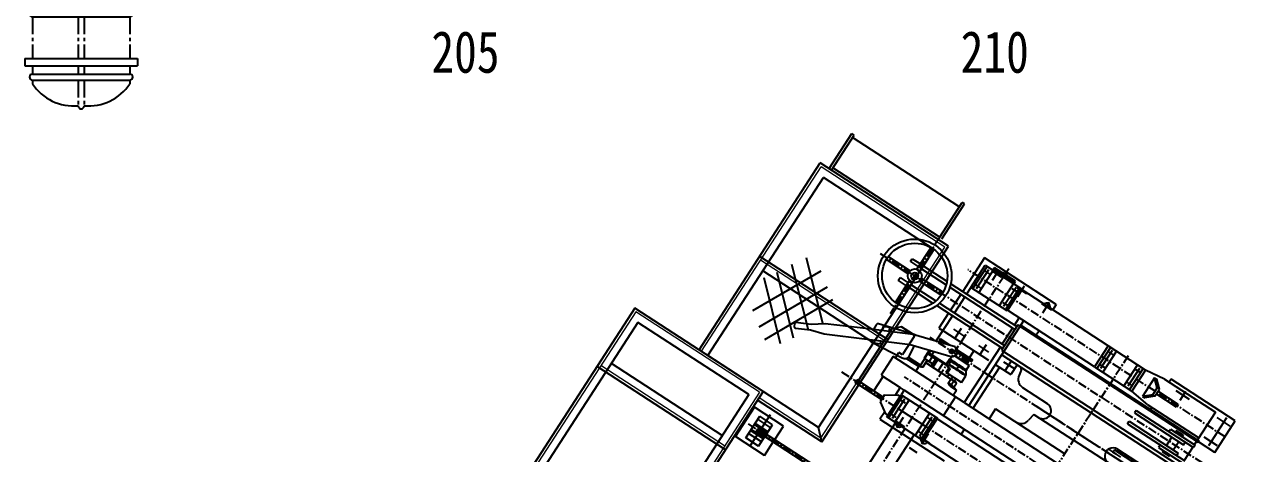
# Model space of a CAD drawing. Header units: millimetres. Extents: x -1838618 to -1600818, y -1770412 to -1553248.
# Drawn here: x -1626378 to -1617502, y -1721859 to -1718780 of the extents above; entities that cross this region are included whole.
import ezdxf

# ---------------------------------------------------------------- set-up
doc = ezdxf.new("R2010")
doc.units = ezdxf.units.MM
doc.header["$LTSCALE"] = 100
for name, pattern in [('ACAD_ISO04W100', [30, 24, -3, 0, -3]), ('CENTER', [2, 1.25, -0.25, 0.25, -0.25]), ('HIDDEN', [9.525, 6.35, -3.175])]:
    doc.linetypes.add(name, pattern=pattern)
for name, color, linetype in [('316lifesaving', 5, 'Continuous'), ('HULL', 7, 'Continuous'), ('MOORING', 7, 'Continuous')]:
    doc.layers.add(name, color=color, linetype=linetype)
doc.styles.add('ROMANT', font='', dxfattribs={"width": 0.8})
doc.styles.get('ROMANT').set_extended_font_data('SimSun')

# ---------------------------------------------------------------- blocks, each defined once
blk = doc.blocks.new('94')
at = {"color": 4, "style": 'ROMANT', "width": 0.8}
for s, p in [('205', (2953.6, -423.3)), ('210', (6758.4, -423.3))]:
    blk.add_text(s, height=300, dxfattribs=at).set_placement(p)
blk = doc.blocks.new('A$C242D1A2B')
at = {"layer": '316lifesaving', "color": 3, "linetype": 'CENTER'}
for p, q in [((308, 811.3), (361.4, 811.3)), ((1003, 811.3), (1056.5, 811.3)), ((179.6, 755.7), (206.4, 755.7)), ((249.1, 755.7), (308, 755.7)), ((361.4, 755.7), (660.8, 755.7)), ((703.6, 755.7), (1003, 755.7)), ((1056.5, 755.7), (1115.3, 755.7)), ((1158, 755.7), (1184.8, 755.7)), ((21.4, 427), (206.4, 427)), ((21.4, 384.3), (206.4, 384.3)), ((249.1, 427), (308, 427)), ((249.1, 384.3), (308, 384.3)), ((361.4, 427), (660.8, 427)), ((361.4, 384.3), (660.8, 384.3)), ((703.6, 427), (1003, 427)), ((703.6, 384.3), (1003, 384.3)), ((1056.5, 427), (1115.3, 427)), ((1056.5, 384.3), (1115.3, 384.3)), ((1158, 427), (1343, 427)), ((1158, 384.3), (1343, 384.3)), ((179.6, 55.6), (206.4, 55.6)), ((249.1, 55.6), (308, 55.6)), ((308, 0), (361.4, 0)), ((361.4, 55.6), (660.8, 55.6)), ((703.6, 55.6), (1003, 55.6)), ((1003, 0), (1056.5, 0)), ((1056.5, 55.6), (1115.3, 55.6)), ((1158, 55.6), (1184.8, 55.6))]:
    blk.add_line(p, q, dxfattribs=at)
at = {"layer": '316lifesaving', "color": 3}
for p, q in [((308, 0), (308, 811.3)), ((361.4, 0), (361.4, 811.3)), ((1003, 0), (1003, 811.3)), ((1056.5, 0), (1056.5, 811.3)), ((206.4, 55.6), (206.4, 755.7)), ((249.1, 55.6), (249.1, 755.7)), ((660.8, 55.6), (660.8, 755.7)), ((703.6, 55.6), (703.6, 755.7)), ((1115.3, 55.6), (1115.3, 755.7)), ((1158, 55.6), (1158, 755.7))]:
    blk.add_line(p, q, dxfattribs=at)
for centre, radius, start, end in [((380.8, 456.4), 360.6, 123.90303, 184.67475), ((227.8, 755.7), 21.4, 0, 180), ((682.2, 755.7), 21.4, 0, 180), ((1136.6, 755.7), 21.4, 0, 180), ((983.6, 456.4), 360.6, 355.32525, 56.09697), ((21.4, 405.7), 21.4, 90, 270), ((380.8, 354.9), 360.6, 175.32525, 236.09697), ((983.6, 354.9), 360.6, 303.90303, 4.67475), ((1343, 405.7), 21.4, 270, 90), ((227.8, 55.6), 21.4, 180, 0), ((682.2, 55.6), 21.4, 180, 0), ((1136.6, 55.6), 21.4, 180, 0)]:
    blk.add_arc(centre, radius, start, end, dxfattribs=at)
blk = doc.blocks.new('winch1')
at = {"layer": 'MOORING', "color": 201, "linetype": 'CENTER', "ltscale": 0.5}
for p, q in [((0, 1268.1), (0, -967.1)), ((340, 1268.1), (340, -967.1)), ((-555, 1200.1), (-555, -1003.5)), ((-309.1, -1595), (-309.1, 1205)), ((555, 1200), (555, -1367.5)), ((1234.8, -1725.1), (1234.8, 714.9)), ((-663.6, 300), (665.2, 300)), ((6203.8, -761.3), (-722.4, -761.3)), ((-634.1, -1300), (15.9, -1300))]:
    blk.add_line(p, q, dxfattribs=at)
at = {"layer": 'MOORING', "color": 201}
for p, q in [((-420, 1200), (-690, 1200)), ((-690, 1200), (-690, 650)), ((-640, 1190.1), (-640, 1076.6)), ((-470, 1190.1), (-470, 1076.6)), ((-420, 1200), (-420, 1060)), ((-674.4, 1135), (-435.6, 1135)), ((-665, 610), (-665, 1046)), ((-665, 1046), (-427.5, 1046)), ((-445, 610), (-445, 1046)), ((-417.5, 1060), (-427.5, 1060)), ((-427.5, -465), (-427.5, 1060)), ((-417.5, -486.3), (-417.5, 1060)), ((-417.5, 1046), (-388.1, 1046)), ((-388.1, 1052), (-366.1, 1052)), ((-388.1, 841.9), (-388.1, 1052)), ((-366.1, 561.9), (-366.1, 1052)), ((-366.1, 1046), (-252.1, 1046)), ((-344.1, 981.9), (-366.1, 981.9)), ((-344.1, 561.9), (-344.1, 981.9)), ((-252.1, 981.9), (-274.1, 981.9)), ((-274.1, 561.9), (-274.1, 981.9)), ((-252.1, 561.9), (-252.1, 1052)), ((-230.1, 841.9), (-230.1, 1052)), ((-202.5, -486.3), (-202.5, 1065)), ((-175, -465), (-175, 1065)), ((-398.6, 944.4), (-398.6, 881.9)), ((-398.6, 944.4), (-388.1, 944.4)), ((-344.1, 941.9), (-274.1, 941.9)), ((-219.6, 944.4), (-219.6, 881.9)), ((-640, 840.1), (-640, 726.6)), ((-388.1, 881.9), (-398.6, 881.9)), ((-366.1, 841.9), (-388.1, 841.9)), ((-274.1, 881.9), (-344.1, 881.9)), ((-252.1, 841.9), (-230.1, 841.9)), ((-230.1, 881.9), (-219.6, 881.9)), ((-59, 600), (-59, 810.8)), ((-42.5, 602.1), (-42.5, 818.1)), ((-42.5, 602.1), (-42.5, 818.1)), ((-42.5, 800.5), (-42.5, 584.9)), ((-674.4, 785), (-596.2, 785)), ((-566, 791.6), (-544, 791.6)), ((-566, 791.6), (-566, 617.9)), ((-544, 791.6), (-544, 617.9)), ((-690, 650), (-665, 650)), ((-426.6, 547), (-426.6, 628.1)), ((-23.5, 545.9), (-23.5, 649.6)), ((59, 639.5), (59, 300)), ((1224.8, -1610.6), (1224.8, 650.5)), ((1244.8, -1610.8), (1244.8, 650.5)), ((-665, 610), (-645, 460)), ((-585, 617.9), (-635, 565)), ((-585, 599.5), (-635, 545)), ((-635, 545), (-635, 565)), ((-635, 545), (-475, 545)), ((-526, 617.9), (-585, 617.9)), ((-585, 617.9), (-585, 599.5)), ((-525, 599.5), (-585, 599.5)), ((-525, 617.9), (-525, 599.5)), ((-525, 617.9), (-475, 565)), ((-525, 599.5), (-475, 545)), ((-475, 545), (-475, 565)), ((-445, 610), (-465, 460)), ((-366.1, 561.9), (-344.1, 561.9)), ((-252.1, 561.9), (-274.1, 561.9)), ((-23.5, 584.9), (-42.5, 584.9)), ((-23.5, 613.4), (-23.5, 584.9)), ((-645, 460), (-645, 140)), ((-645, 460), (-465, 460)), ((-465, 140), (-465, 460)), ((-645, 440), (-465, 440)), ((-645, 390), (-465, 390)), ((-632.2, 417.5), (-479.1, 417.5)), ((-610, 443), (-610, 392)), ((-500, 443), (-500, 392)), ((59, -39.5), (59, 300)), ((175, -292.5), (175, 300)), ((260, -508), (260, 300)), ((420, -508), (420, 300)), ((-645, 210), (-465, 210)), ((-632.2, 182.5), (-479.1, 182.5)), ((-610, 157), (-610, 208)), ((-500, 157), (-500, 208)), ((-645, 160), (-465, 160)), ((-645, 140), (-645, -606.3)), ((-645, 140), (-465, 140)), ((-465, 140), (-465, -606.3)), ((465, 140), (465, -606.3)), ((645, 140), (645, -606.3)), ((-59, 0), (-59, -210.8)), ((59, -39.5), (114.7, -49.3)), ((-690, -335), (-645, -335)), ((-690, -335), (-690, -950)), ((-640, -428.1), (-640, -341.4)), ((-465, -335), (-427.5, -335)), ((-175, -335), (-90, -335)), ((-158.5, -289.6), (-119.3, -282.7)), ((-140, -428.1), (-140, -341.4)), ((-90, -467.7), (-90, -335)), ((175, -292.5), (260, -292.5)), ((-674.4, -385), (-585.6, -385)), ((-174.4, -385), (-85.6, -385)), ((260, -430), (-90, -430)), ((465, -400), (420, -400)), ((690, -950), (690, -400)), ((-465, -467.7), (-403, -467.7)), ((-403, -505.7), (-465, -505.7)), ((-427.5, -465), (-417.5, -465)), ((-417.5, -486.3), (-202.5, -486.3)), ((-403, -467.7), (-217, -467.7)), ((-403, -1052.2), (-403, -486.3)), ((-378, -1044.1), (-378, -486.3)), ((-378, -505.7), (-242, -505.7)), ((-242, -1043.6), (-242, -486.3)), ((-217, -467.7), (260, -467.7)), ((-217, -1051.5), (-217, -486.3)), ((-217, -505.7), (260, -505.7)), ((-175, -465), (-202.5, -465)), ((-90, -916.3), (-90, -524.7)), ((260, -508), (260, -1115)), ((420, -508), (420, -916.3)), ((-674.4, -600), (-585.6, -600)), ((-650, -916.3), (-650, -606.3)), ((-650, -606.3), (-460, -606.3)), ((-640, -643.1), (-640, -556.4)), ((-460, -606.3), (-460, -916.3)), ((-174.4, -600), (-85.6, -600)), ((-140, -643.1), (-140, -556.4)), ((150, -601.3), (93.3, -601.3)), ((150, -601.3), (150, -724.6)), ((210, -618.8), (210, -654.4)), ((211, -654.4), (211, -618.8)), ((215, -659), (215, -601.3)), ((260, -601.3), (215, -601.3)), ((260, -580.4), (420, -580.4)), ((460, -606.3), (650, -606.3)), ((460, -916.3), (460, -606.3)), ((674.4, -600), (585.6, -600)), ((640, -643.1), (640, -556.4)), ((650, -606.3), (650, -916.3)), ((746.9, -592.1), (746.9, -659.7)), ((-659, -671.3), (-671, -671.3)), ((-671, -671.3), (-671, -851.3)), ((-659, -851.3), (-659, -671.3)), ((-659, -681.3), (-655, -681.3)), ((-655, -666.3), (-655, -761.3)), ((-650, -666.3), (-655, -666.3)), ((-460, -621.3), (-650, -621.3)), ((-650, -673.8), (-460, -673.8)), ((-635.7, -643.8), (-472.1, -643.8)), ((-615, -665), (-615, -622.7)), ((-495, -665), (-495, -622.7)), ((-30, -650), (-90, -650)), ((-27, -621.3), (-30, -624.3)), ((-30, -760.2), (-30, -624.3)), ((-16.2, -621.3), (-27, -621.3)), ((-27, -621.3), (-27, -754.7)), ((-15.2, -622.3), (-16.2, -621.3)), ((-16.2, -745.5), (-16.2, -621.3)), ((-15.2, -622.3), (-15.2, -745.2)), ((14.2, -641.3), (-14.2, -641.3)), ((-14.2, -641.3), (-14.2, -744.9)), ((14.2, -747.7), (14.2, -641.3)), ((16.2, -621.3), (15.2, -622.3)), ((15.2, -748.3), (15.2, -622.3)), ((54.5, -621.3), (16.2, -621.3)), ((16.2, -621.3), (16.2, -748.8)), ((87.4, -684.3), (64.9, -675.4)), ((170, -650), (150, -650)), ((170, -674.9), (150, -674.9)), ((150, -707.4), (170, -707.4)), ((172, -629.5), (170, -632.3)), ((170, -654.8), (170, -632.3)), ((170.5, -654.3), (170, -654.8)), ((170, -682.1), (170, -654.8)), ((170, -890.3), (170, -682.1)), ((203.5, -654.3), (170.5, -654.3)), ((170.5, -654.3), (170.5, -681.3)), ((172, -679.4), (172, -893.1)), ((173, -628.9), (173, -654.3)), ((207, -628.9), (173, -628.9)), ((207, -678.5), (173, -678.5)), ((204, -654.8), (203.5, -654.3)), ((203.5, -678.5), (203.5, -654.3)), ((204, -654.8), (204, -678.5)), ((204, -662), (205, -662)), ((205, -671.3), (204, -671.3)), ((215, -656.3), (205, -656.3)), ((205, -656.3), (205, -658.7)), ((205, -658.7), (205, -678.5)), ((207, -656.3), (207, -628.9)), ((210, -654.4), (211, -654.4)), ((210, -654.4), (210, -656.3)), ((211, -662.1), (210, -662.1)), ((210, -676), (210, -662.1)), ((211, -656.3), (211, -654.4)), ((650, -621.3), (460, -621.3)), ((460, -673.8), (650, -673.8)), ((474.3, -643.8), (637.9, -643.8)), ((495, -665), (495, -622.7)), ((555, -886.5), (555, -651.5)), ((615, -665), (615, -622.7)), ((1224.8, -681.3), (650, -681.3)), ((-671, -748.3), (-681, -748.3)), ((-681, -774.3), (-681, -748.3)), ((-681, -755.3), (-671, -755.3)), ((-681, -767.3), (-671, -767.3)), ((-681, -774.3), (-671, -774.3)), ((-655, -856.3), (-655, -761.3)), ((-640, -858.1), (-640, -771.4)), ((-140, -858.1), (-140, -771.4)), ((-23.1, -747.6), (-40, -778.7)), ((-40, -778.7), (49.8, -1080.6)), ((0.8, -740.4), (-23.1, -747.6)), ((31.9, -757.3), (0.8, -740.4)), ((121.7, -1059.2), (31.9, -757.3)), ((54.5, -764.3), (100, -764.3)), ((87.4, -744.8), (84.8, -745.2)), ((84.8, -745.2), (100, -745.2)), ((93.3, -744.3), (110, -744.3)), ((100, -764.3), (100, -745.2)), ((100, -888.5), (100, -764.3)), ((105, -748.7), (105, -764.2)), ((105, -764.2), (105, -883.9)), ((170, -786.6), (105, -786.6)), ((110, -724.6), (110, -744.3)), ((110, -724.6), (150, -724.6)), ((110, -733.8), (150, -733.8)), ((110, -753.6), (110, -744.3)), ((150, -733.8), (150, -724.6)), ((640, -858.1), (640, -771.4)), ((-674.4, -815), (-585.6, -815)), ((-671, -851.3), (-659, -851.3)), ((-659, -841.3), (-655, -841.3)), ((-655, -841.3), (-655, -856.3)), ((-655, -856.3), (-650, -856.3)), ((-655, -856.3), (-650, -856.3)), ((-650, -848.8), (-460, -848.8)), ((-635.7, -878.8), (-472.1, -878.8)), ((-615, -857.7), (-615, -900)), ((-495, -857.7), (-495, -900)), ((-174.4, -815), (-85.6, -815)), ((-30, -898.3), (-30, -812.2)), ((-27, -822.3), (-27, -901.3)), ((-16.2, -901.3), (-16.2, -858.4)), ((-15.2, -861.8), (-15.2, -900.3)), ((-14.2, -865.2), (-14.2, -881.3)), ((-14.2, -881.3), (-9.4, -881.3)), ((105, -833.4), (170, -833.4)), ((170, -847.7), (105, -847.7)), ((105, -883.9), (105, -895.4)), ((110, -847.7), (110, -874.2)), ((110, -914), (110, -874.2)), ((110, -879.4), (150, -879.4)), ((150, -879.4), (150, -847.7)), ((150, -918.8), (150, -879.4)), ((460, -848.8), (650, -848.8)), ((474.3, -878.8), (637.9, -878.8)), ((495, -857.7), (495, -900)), ((674.4, -815), (585.6, -815)), ((615, -857.7), (615, -900)), ((1224.8, -841.3), (650, -841.3)), ((-690, -950), (-483.6, -950)), ((-460, -901.3), (-650, -901.3)), ((-460, -916.3), (-650, -916.3)), ((-483.6, -950), (-403, -950)), ((-460, -916.3), (-403, -916.3)), ((-378, -916.3), (-242, -916.3)), ((-378, -950), (-242, -950)), ((-217, -916.3), (1, -916.3)), ((-217, -950), (-90, -950)), ((-90, -950), (-90, -916.3)), ((-30, -898.3), (-27, -901.3)), ((-27, -901.3), (-16.2, -901.3)), ((-16.2, -901.3), (-15.2, -900.3)), ((-15.2, -894.3), (-5.6, -894.3)), ((70.9, -888.5), (100, -888.5)), ((79.2, -916.3), (83.1, -916.3)), ((84.8, -910.2), (100, -910.2)), ((84.8, -910.2), (87.4, -912)), ((110, -914), (93.3, -914)), ((93.3, -921.3), (150, -921.3)), ((100, -910.2), (100, -888.5)), ((110, -914), (110, -918.8)), ((110, -918.8), (150, -918.8)), ((150, -894.3), (209.3, -894.3)), ((150, -916.3), (215, -916.3)), ((150, -916.3), (215, -916.3)), ((150, -918.8), (150, -921.3)), ((172, -893.1), (170, -890.3)), ((207, -893.7), (173, -893.7)), ((206, -916.3), (206, -1020.6)), ((215, -916.3), (206, -916.3)), ((210, -903.9), (210, -895.4)), ((211, -903.9), (210, -903.9)), ((215, -921.3), (215, -905.7)), ((215, -921.3), (260, -921.3)), ((222, -921.3), (222, -1029.4)), ((420, -916.3), (420, -950)), ((420, -916.3), (460, -916.3)), ((420, -950), (483.5, -950)), ((420.1, -1115), (420.1, -950)), ((650, -901.3), (460, -901.3)), ((650, -916.3), (460, -916.3)), ((475, -916.3), (475, -936.3)), ((525, -1016.3), (475, -936.3)), ((585, -1016.3), (635, -936.3)), ((626.5, -950), (690, -950)), ((635, -916.3), (635, -936.3)), ((191.3, -1019.3), (112.1, -1027.1)), ((395.7, -1619.6), (121.7, -1059.2)), ((259, -1299), (235, -1055.2)), ((525, -1016.3), (585, -1016.3)), ((544, -1016.3), (544, -1241.3)), ((566, -1016.3), (566, -1241.3)), ((-403, -1287.5), (-403, -1084.6)), ((-378, -1287.5), (-378, -1075.3)), ((-321.6, -1251.6), (-321.6, -1065.3)), ((-296.6, -1065.3), (-296.6, -1251.6)), ((-242, -1287.5), (-242, -1074.8)), ((-217, -1287.5), (-217, -1083.8)), ((47.4, -1081.3), (121.7, -1330.5)), ((49, -1076.3), (59, -1066.3)), ((49, -1181.3), (49, -1076.3)), ((49, -1086.7), (49, -1181.3)), ((49.8, -1080.6), (218.6, -1425.9)), ((59, -1066.3), (204.5, -1066.3)), ((204.5, -1066.3), (214, -1066.3)), ((214, -1066.3), (214, -1096.3)), ((260, -1096.3), (214, -1096.3)), ((260, -1115), (420.1, -1115)), ((544, -1096.3), (420.1, -1096.3)), ((49, -1181.3), (99, -1231.3)), ((49, -1181.3), (89.2, -1221.6)), ((99, -1231.3), (544, -1231.3)), ((125.8, -1236.1), (99.5, -1248.8)), ((232.9, -1240.3), (215.7, -1248.5)), ((254.5, -1285.3), (232.9, -1240.3)), ((566, -1241.3), (544, -1241.3)), ((-543.7, -1287.5), (-357.5, -1287.5)), ((-357.5, -1312.5), (-543.7, -1312.5)), ((-403, -1382), (-403, -1312.5)), ((-378, -1382), (-378, -1312.5)), ((-260.7, -1287.5), (-74.4, -1287.5)), ((-74.4, -1312.5), (-260.7, -1312.5)), ((-242, -1382), (-242, -1312.5)), ((-217, -1382), (-217, -1312.5)), ((99.5, -1248.8), (121.1, -1293.9)), ((121.1, -1293.9), (147.8, -1281.1)), ((215.7, -1248.5), (237.4, -1293.5)), ((237.4, -1293.5), (254.5, -1285.3)), ((-378, -1382), (-403, -1382)), ((-378, -1382), (-403, -1382)), ((-390, -1379.3), (-390, -1382)), ((-321.6, -1535), (-321.6, -1348.4)), ((-296.6, -1348.4), (-296.6, -1534.7)), ((-217, -1382), (-242, -1382)), ((-217, -1382), (-242, -1382)), ((-230, -1382), (-230, -1379.3)), ((137.6, -1341.1), (175.4, -1337.4)), ((218.6, -1425.9), (329.3, -1652.1)), ((1224.8, -1503.1), (1109.8, -1503.1)), ((1109.8, -1503.1), (1109.8, -1753.1)), ((1359.8, -1503.1), (1244.8, -1503.1)), ((1359.8, -1503.1), (1359.8, -1753.1)), ((1224.8, -1574.6), (1143.4, -1574.6)), ((1143.4, -1574.6), (1143.4, -1685)), ((1169.3, -1574.6), (1169.3, -1685)), ((1204.8, -1574.6), (1204.8, -1685)), ((1214.8, -1574.6), (1214.8, -1685)), ((1328.9, -1574.6), (1244.8, -1574.6)), ((1254.8, -1574.6), (1254.8, -1685)), ((1264.8, -1574.6), (1264.8, -1685)), ((1290, -1574.6), (1290, -1685)), ((1328.9, -1574.6), (1328.9, -1685)), ((329.3, -1652.1), (388.9, -1734.3)), ((423.9, -1717.1), (395.7, -1619.6)), ((1094.8, -1628.1), (1354.8, -1628.1)), ((1328.9, -1685), (1143.4, -1685)), ((388.9, -1734.3), (437.2, -1833.1)), ((472.2, -1816), (423.9, -1717.1)), ((1359.8, -1753.1), (1109.8, -1753.1)), ((450.6, -1837.7), (467.6, -1829.3))]:
    blk.add_line(p, q, dxfattribs=at)
at = {"layer": 'MOORING', "color": 201, "flags": 128}
for points in [[(64.9, -618.4), (64.9, -618.9), (64.9, -620.4), (64.9, -622.9), (64.9, -626.3), (64.9, -630.7), (64.9, -636.1), (64.9, -642.4), (64.9, -649.4), (64.9, -657.2), (64.9, -666), (64.9, -675.4), (64.9, -675.4), (64.9, -675.4)], [(87.4, -684.3), (87.4, -684.3), (87.4, -673.9), (87.4, -663.2), (87.4, -653.3), (87.4, -643.8), (87.4, -635.2), (87.4, -627.7), (87.4, -621.2), (87.4, -615.4), (87.4, -610.8), (87.4, -607.3), (87.4, -604.9), (87.4, -603.5), (87.4, -603.4)], [(93.3, -601.4), (93.3, -601.6), (93.3, -602.9), (93.3, -605.3), (93.3, -608.9), (93.3, -613.5), (93.3, -619.1), (93.3, -625.9), (93.3, -633.7), (93.3, -642.1), (93.3, -651.4), (93.3, -661.7), (93.3, -672.8), (93.3, -683.3)], [(211, -618.8), (212.3, -618.7), (213.5, -618.4), (214.4, -617.9), (214.9, -617.4), (215, -617)], [(54.5, -677.2), (54.5, -668.2), (54.5, -659.8), (54.5, -651.9), (54.5, -644.9), (54.5, -638.8), (54.5, -633.6), (54.5, -629.2), (54.5, -625.7), (54.5, -623.3), (54.5, -621.8), (54.5, -621.3)], [(54.5, -764.3), (54.5, -752.7), (54.5, -741.1), (54.5, -729.4), (54.5, -717.9), (54.5, -707.2), (54.5, -696.9), (54.5, -686.8), (54.5, -677.2)], [(64.9, -675.4), (64.9, -675.4), (64.9, -685), (64.9, -695), (64.9, -705.8), (64.9, -717), (64.9, -726.1), (64.9, -735.3), (64.9, -744.9), (64.9, -754.5)], [(87.4, -744.8), (87.4, -734.5), (87.4, -724.3), (87.4, -714.1), (87.4, -704.1), (87.4, -694.1), (87.4, -684.3), (87.4, -684.3)], [(93.3, -683.3), (93.3, -693.2), (93.3, -703.4), (93.3, -713.3), (93.3, -723.4), (93.3, -733.8), (93.3, -744.3)], [(207, -628.9), (208, -628.8), (208.9, -628.6), (209.5, -628.1), (209.9, -627.6), (210, -627.3)], [(215, -656.2), (215, -656.2), (214.8, -655.6), (213.9, -655), (213, -654.6), (212, -654.5), (211, -654.4)], [(215, -659), (214.8, -660), (214.1, -660.9), (213.1, -661.6), (211.9, -662), (211, -662.1)], [(54.5, -764.3), (54.5, -764.2), (59.5, -759.6), (62, -757.3), (64.4, -755), (64.9, -754.5)], [(93.3, -744.3), (90.2, -744.4), (87.4, -744.8)], [(100, -745.2), (100, -745.2), (102.1, -746.2), (103.9, -747.2), (104.7, -747.9), (105, -748.7)], [(105, -754.8), (105.3, -754.4), (106.1, -754), (107.4, -753.8), (109, -753.6), (110, -753.6)], [(75.3, -903.2), (78.4, -905.5), (84.8, -910.2)], [(78.2, -912.8), (79, -913.4), (87.5, -919.5)], [(87.4, -912), (90.4, -913.5), (93.3, -914)], [(87.4, -919.4), (87.4, -919.4), (87.4, -918.8), (87.4, -917.1), (87.4, -914.3), (87.4, -912)], [(93.3, -914), (93.3, -916.2), (93.3, -919), (93.3, -920.7), (93.3, -921.3), (93.3, -921.3)], [(105, -895.4), (104.7, -898.5), (103.9, -901.5), (102.1, -905.9), (100, -910.2), (100, -910.2)], [(207, -893.7), (208, -893.8), (208.9, -894.1), (209.5, -894.5), (209.9, -895), (210, -895.4)], [(211, -903.9), (212.3, -904), (213.5, -904.3), (214.4, -904.7), (214.9, -905.3), (215, -905.7)]]:
    blk.add_lwpolyline(points, dxfattribs=at)
at = {"layer": 'MOORING', "color": 201}
for centre, radius in [((0.2, -782.3), 15), ((-309.1, -1300), 265), ((-309.1, -1300), 235), ((-309.1, -1300), 50), ((-309.1, -1300), 25), ((1234.8, -1628.1), 20), ((1234.8, -1628.1), 10)]:
    blk.add_circle(centre, radius, dxfattribs=at)
for centre, radius, start, end in [((-446.6, 628.1), 20, 0, 85.35794), ((0, 600), 59, 180, 0), ((0, 0), 59, 0, 180), ((0, 0), 59, 0, 180), ((102, -121.2), 73, 0, 80), ((-132, -210.8), 73, 280, 0), ((-155, -309.3), 20, 100, 180), ((-640, -385), 26, 101.08749, 258.91251), ((54.7, -602), 19.4, 269.54668, 301.91952), ((-99, -351.1), 313.5, 301.48789, 306.4572), ((93.1, -610.8), 9.44, 88.82069, 127.65616), ((640, -600), 26, 292.61986, 78.91251), ((-14.2, -640.3), 1, 180, 270), ((14.2, -640.3), 1, 270, 0), ((207.1, -675.6), 2.88, 267.27154, 353.51243), ((90.5, -783.5), 38.7, 98.49288, 131.45935), ((640, -815), 26, 292.61986, 67.38014), ((-14.2, -882.3), 1, 90, 180), ((100.2, -883.7), 4.79, 267.37618, 357.11051), ((110, -869.2), 4.99, 180.01653, 270.06716), ((93.1, -912), 9.29, 232.46126, 271.45386), ((195.2, -1059.1), 40, 5.62437, 95.62437), ((85.7, -1069.9), 40, 176.19282, 196.60902), ((85.7, -1069.9), 37.5, 196.55695, 215.55695), ((136.1, -1326.2), 15, 196.60902, 275.62437), ((229.2, -1302), 30, 315.66275, 5.62437), ((446.2, -1828.7), 10, 206.05695, 296.05695), ((463.2, -1820.4), 10, 296.05695, 26.05695)]:
    blk.add_arc(centre, radius, start, end, dxfattribs=at)
for major_axis, start_param, end_param in [((-141.4, -141.4), 4.225139, 4.23139), ((141.4, -141.4), 5.193388, 5.199638)]:
    blk.add_ellipse((173, -761.3), major_axis=major_axis, ratio=0.52986, start_param=start_param, end_param=end_param, dxfattribs=at)
blk = doc.blocks.new('hawse pipe')
at = {"layer": 'MOORING', "color": 21, "linetype": 'ACAD_ISO04W100', "ltscale": 0.1}
blk.add_line((-3208.3, -2840.9), (3129.2, -6957.3), dxfattribs=at)

msp = doc.modelspace()

# ---------------------------------------------------------------- linework, layer by layer
at = {"color": 0, "linetype": 'Continuous', "ltscale": 37.9909}
for p, q in [((-1620595.2, -1719813.9, -590), (-1620431.8, -1719562.3, -590)), ((-1620578.5, -1719824.8, -590), (-1620415.1, -1719573.2, -590)), ((-1619662.8, -1720085.6, -590), (-1620426, -1719590, -590)), ((-1621529.6, -1721114.9, -590), (-1620658.1, -1719773, -590)), ((-1619735.6, -1720372.1, -590), (-1620658.1, -1719773, -590)), ((-1621466.7, -1721155.8, -590), (-1620636.1, -1719876.8, -590)), ((-1619839.3, -1720394.2, -590), (-1620636.1, -1719876.8, -590)), ((-1619839.3, -1720394.2, -590), (-1620636.1, -1719876.8, -590)), ((-1619804.4, -1720303.6, -590), (-1620567.6, -1719808, -590)), ((-1619801.8, -1720307.9, -590), (-1619638.4, -1720056.3, -590)), ((-1619785.1, -1720318.8, -590), (-1619621.7, -1720067.2, -590)), ((-1620647.9, -1721776.9, -590), (-1619735.6, -1720372.1, -590)), ((-1620171.3, -1721043.1, -590), (-1621093.8, -1720444, -590)), ((-1620669.9, -1721673.2, -590), (-1619880.2, -1720457.1, -590)), ((-1620275.1, -1721065.1, -590), (-1621071.8, -1720547.7, -590)), ((-1621990.8, -1720815.4, -590), (-1624715.7, -1725011.3, -590)), ((-1621068.3, -1721414.5, -590), (-1621990.8, -1720815.4, -590)), ((-1621968.8, -1720919.1, -590), (-1624611.9, -1724989.2, -590)), ((-1621172, -1721436.5, -590), (-1621968.8, -1720919.1, -590)), ((-1620669.9, -1721673.2, -590), (-1621466.7, -1721155.8, -590)), ((-1621340.6, -1721833.8, -590), (-1622263.1, -1721234.7, -590)), ((-1621362.7, -1721730, -590), (-1622159.4, -1721212.6, -590)), ((-1621172, -1721436.5, -590), (-1623815.2, -1725506.6, -590)), ((-1621068.3, -1721414.5, -590), (-1623793.2, -1725610.4, -590)), ((-1620647.9, -1721776.9, -590), (-1621109.1, -1721477.4, -590)), ((-1620647.9, -1721776.9, -590), (-1620669.9, -1721673.2, -590))]:
    msp.add_line(p, q, dxfattribs=at)
for p, q in [((-1620415.1, -1719573.2, -590), (-1620431.8, -1719562.3, -590)), ((-1619621.7, -1720067.2, -590), (-1619638.4, -1720056.3, -590))]:
    msp.add_line(p, q)
at = {"color": 4, "linetype": 'HIDDEN', "lineweight": 0, "ltscale": 20}
for p, q in [((-1621512.8, -1721125.8, -590), (-1620652.3, -1719800.7, -590)), ((-1619763.3, -1720378, -590), (-1620652.3, -1719800.7, -590)), ((-1620653.7, -1721749.2, -590), (-1619763.3, -1720378, -590)), ((-1620199, -1721049, -590), (-1621088, -1720471.6, -590)), ((-1621984.9, -1720843, -590), (-1624688, -1725005.4, -590)), ((-1621096, -1721420.3, -590), (-1621984.9, -1720843, -590)), ((-1621346.5, -1721806.1, -590), (-1622235.5, -1721228.8, -590)), ((-1621096, -1721420.3, -590), (-1623799, -1725582.7, -590)), ((-1620653.7, -1721749.2, -590), (-1621098.2, -1721460.6, -590))]:
    msp.add_line(p, q, dxfattribs=at)
at = {"layer": 'MOORING', "color": 9}
for p, q in [((-1620639, -1720927), (-1620756.6, -1720454.5)), ((-1621142.7, -1720834.2), (-1620652.8, -1720547)), ((-1620850.8, -1721032.9), (-1620968.4, -1720560.3)), ((-1620744, -1720974.7), (-1620861.6, -1720502.2)), ((-1621096.6, -1720949.6), (-1620606.7, -1720662.4)), ((-1620943.6, -1721071.7), (-1621061.2, -1720599.2)), ((-1621057.7, -1721042.3), (-1620567.8, -1720755.1))]:
    msp.add_line(p, q, dxfattribs=at)

# ---------------------------------------------------------------- block references
at = {"color": 7}
msp.add_blockref('94', (-1626407.4, -1718702), dxfattribs=at)
at = {"rotation": 270}
msp.add_blockref('A$C242D1A2B', (-1626377.6, -1718019.8), dxfattribs=at)
at = {"layer": 'HULL', "color": 9, "rotation": 236.9999999913475}
msp.add_blockref('winch1', (-1619057.4, -1721551.8), dxfattribs=at)
at = {"layer": 'HULL', "color": 9}
msp.add_blockref('hawse pipe', (-1615900.4, -1718677.6), dxfattribs=at)

doc.saveas('drawing.dxf')
